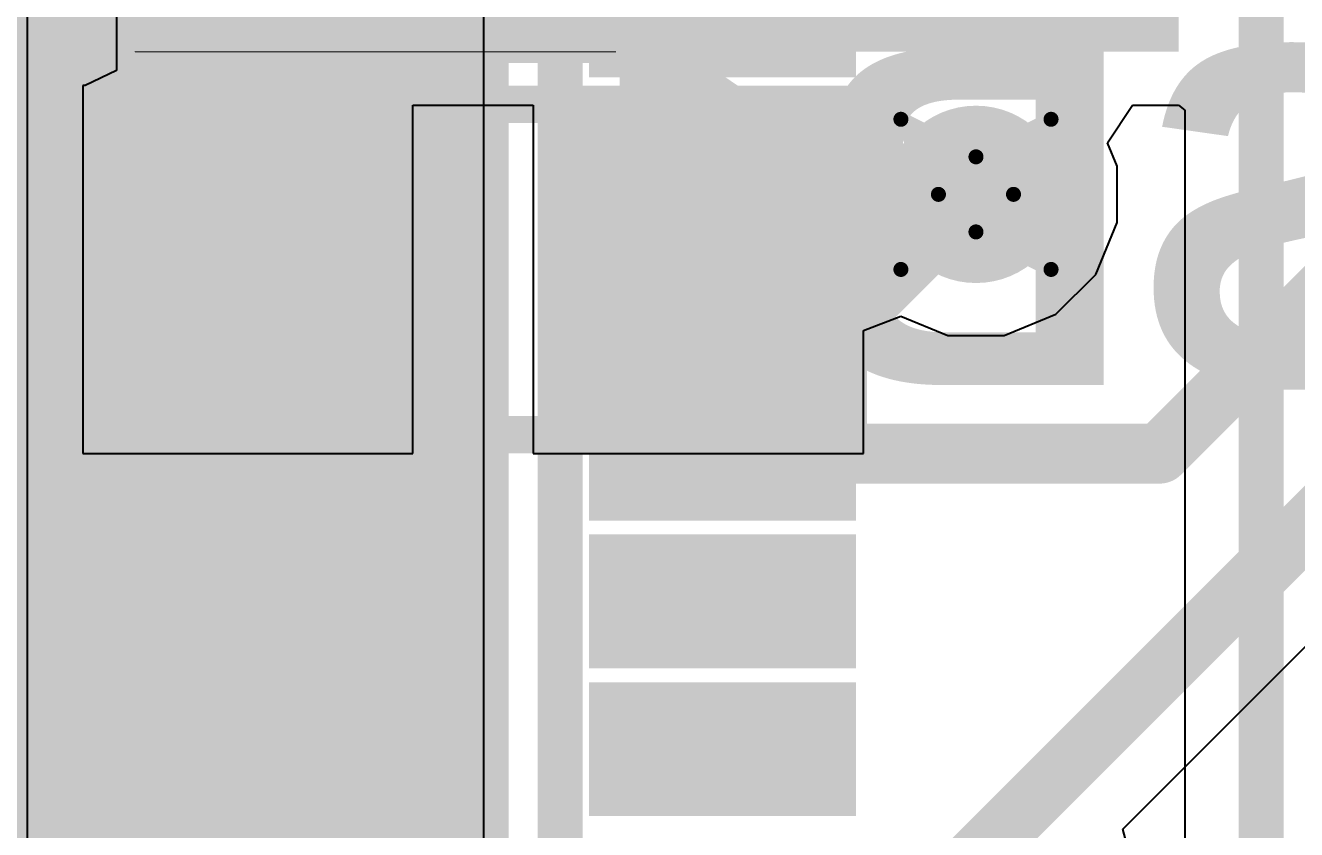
# Model space of a CAD drawing. Header units: inches. Extents: x -8 to 384, y -12 to 64.
# Drawn here: x 10.423 to 14.725, y 6.03 to 8.75 of the extents above; entities that cross this region are included whole.
import ezdxf

# ---------------------------------------------------------------- set-up
doc = ezdxf.new("R2010")
doc.units = ezdxf.units.IN
for name, color, linetype in [('Board_outline', 216, 'Continuous'), ('Bottom Layer', 5, 'Continuous'), ('Bottom Overlay', 54, 'Continuous'), ('Bottom Paste', 16, 'Continuous'), ('Bottom Solder', 6, 'Continuous'), ('Drill Drawing', 1, 'Continuous'), ('Top Layer', 1, 'Continuous'), ('Top Paste', 8, 'Continuous'), ('Top Solder', 216, 'Continuous'), ('Via Holes', 16, 'Continuous')]:
    doc.layers.add(name, color=color, linetype=linetype)
doc.styles.add('Arial_Bold', font='', dxfattribs={"height": 0.2})
doc.styles.get('Arial_Bold').set_extended_font_data('Arial', bold=True)

# ---------------------------------------------------------------- blocks, each defined once
blk = doc.blocks.new('QFN64_45')
at = {"layer": 'Top Layer'}
for points in [[(3.575, -3.575), (-3.575, -3.575), (-3.575, 3.575), (3.575, 3.575)], [(4.05, 0.875), (4.75, 0.875), (4.75, 0.625), (4.05, 0.625)], [(4.05, 0.375), (4.75, 0.375), (4.75, 0.125), (4.05, 0.125)], [(4.05, -0.125), (4.75, -0.125), (4.75, -0.375), (4.05, -0.375)], [(4.05, -0.625), (4.75, -0.625), (4.75, -0.875), (4.05, -0.875)], [(4.05, -1.125), (4.75, -1.125), (4.75, -1.375), (4.05, -1.375)], [(4.05, -1.625), (4.75, -1.625), (4.75, -1.875), (4.05, -1.875)]]:
    blk.add_hatch(color=1, dxfattribs=at).paths.add_polyline_path(points)
at = {"layer": 'Top Paste'}
for points in [[(3.575, -3.575), (-3.575, -3.575), (-3.575, 3.575), (3.575, 3.575)], [(4.05, 0.875), (4.75, 0.875), (4.75, 0.625), (4.05, 0.625)], [(4.05, 0.375), (4.75, 0.375), (4.75, 0.125), (4.05, 0.125)], [(4.05, -0.125), (4.75, -0.125), (4.75, -0.375), (4.05, -0.375)], [(4.05, -0.625), (4.75, -0.625), (4.75, -0.875), (4.05, -0.875)], [(4.05, -1.125), (4.75, -1.125), (4.75, -1.375), (4.05, -1.375)], [(4.05, -1.625), (4.75, -1.625), (4.75, -1.875), (4.05, -1.875)]]:
    blk.add_hatch(color=8, dxfattribs=at).paths.add_polyline_path(points)
at = {"layer": 'Top Solder'}
for points in [[(3.6766, -3.6766), (-3.6766, -3.6766), (-3.6766, 3.6766), (3.6766, 3.6766)], [(3.9484, 0.9766), (4.8516, 0.9766), (4.8516, 0.5234), (3.9484, 0.5234)], [(3.9484, 0.4766), (4.8516, 0.4766), (4.8516, 0.0234), (3.9484, 0.0234)], [(3.9484, -0.0234), (4.8516, -0.0234), (4.8516, -0.4766), (3.9484, -0.4766)], [(3.9484, -0.5234), (4.8516, -0.5234), (4.8516, -0.9766), (3.9484, -0.9766)], [(3.9484, -1.0234), (4.8516, -1.0234), (4.8516, -1.4766), (3.9484, -1.4766)], [(3.9484, -1.5234), (4.8516, -1.5234), (4.8516, -1.9766), (3.9484, -1.9766)]]:
    blk.add_hatch(color=216, dxfattribs=at).paths.add_polyline_path(points)
blk = doc.blocks.new('S______B______B_50')
at = {"layer": 'Bottom Layer'}
for points in [[(-0.381, 0.4445), (-0.381, -0.4445), (-1.143, -0.4445), (-1.143, 0.4445)], [(1.143, 0.4445), (1.143, -0.4445), (0.381, -0.4445), (0.381, 0.4445)]]:
    blk.add_hatch(color=5, dxfattribs=at).paths.add_polyline_path(points)
at = {"layer": 'Bottom Paste'}
for points in [[(-0.381, 0.4445), (-0.381, -0.4445), (-1.143, -0.4445), (-1.143, 0.4445)], [(1.143, 0.4445), (1.143, -0.4445), (0.381, -0.4445), (0.381, 0.4445)]]:
    blk.add_hatch(color=16, dxfattribs=at).paths.add_polyline_path(points)
at = {"layer": 'Bottom Solder'}
for points in [[(-0.2794, 0.5461), (-0.2794, -0.5461), (-1.2446, -0.5461), (-1.2446, 0.5461)], [(1.2446, 0.5461), (1.2446, -0.5461), (0.2794, -0.5461), (0.2794, 0.5461)]]:
    blk.add_hatch(color=6, dxfattribs=at).paths.add_polyline_path(points)
at = {"layer": 'Bottom Overlay'}
for points in [[(1.27, 0.5588, 0.127, 0.127, 0), (-1.27, 0.5588, 0.127, 0.127, 0)], [(-1.27, 0.5588, 0.127, 0.127, 0), (-1.27, -0.5588, 0.127, 0.127, 0)], [(1.27, 0.5588, 0.127, 0.127, 0), (1.27, -0.5588, 0.127, 0.127, 0)], [(1.27, -0.5588, 0.127, 0.127, 0), (-1.27, -0.5588, 0.127, 0.127, 0)]]:
    blk.add_lwpolyline(points, format="xyseb", dxfattribs=at)
for points in [[(-1.30175, 0.5588, 0.0635, 0.0635, 1), (-1.23825, 0.5588, 0.0635, 0.0635, 1)], [(-1.30175, 0.5588, 0.0635, 0.0635, 1), (-1.23825, 0.5588, 0.0635, 0.0635, 1)], [(1.23825, 0.5588, 0.0635, 0.0635, 1), (1.30175, 0.5588, 0.0635, 0.0635, 1)], [(1.23825, 0.5588, 0.0635, 0.0635, 1), (1.30175, 0.5588, 0.0635, 0.0635, 1)], [(-1.30175, -0.5588, 0.0635, 0.0635, 1), (-1.23825, -0.5588, 0.0635, 0.0635, 1)], [(-1.30175, -0.5588, 0.0635, 0.0635, 1), (-1.23825, -0.5588, 0.0635, 0.0635, 1)], [(1.23825, -0.5588, 0.0635, 0.0635, 1), (1.30175, -0.5588, 0.0635, 0.0635, 1)], [(1.23825, -0.5588, 0.0635, 0.0635, 1), (1.30175, -0.5588, 0.0635, 0.0635, 1)]]:
    blk.add_lwpolyline(points, format="xyseb", close=True, dxfattribs=at)
blk = doc.blocks.new('R__0402_B_61')
at = {"layer": 'Bottom Layer'}
for points in [[(-0.2413, 0.3175), (-0.2413, -0.3175), (-0.6985, -0.3175), (-0.6985, 0.3175)], [(0.6985, 0.3175), (0.6985, -0.3175), (0.2413, -0.3175), (0.2413, 0.3175)]]:
    blk.add_hatch(color=5, dxfattribs=at).paths.add_polyline_path(points)
at = {"layer": 'Bottom Paste'}
for points in [[(-0.2413, 0.3175), (-0.2413, -0.3175), (-0.6985, -0.3175), (-0.6985, 0.3175)], [(0.6985, 0.3175), (0.6985, -0.3175), (0.2413, -0.3175), (0.2413, 0.3175)]]:
    blk.add_hatch(color=16, dxfattribs=at).paths.add_polyline_path(points)
at = {"layer": 'Bottom Solder'}
for points in [[(-0.1397, 0.4191), (-0.1397, -0.4191), (-0.8001, -0.4191), (-0.8001, 0.4191)], [(0.8001, 0.4191), (0.8001, -0.4191), (0.1397, -0.4191), (0.1397, 0.4191)]]:
    blk.add_hatch(color=6, dxfattribs=at).paths.add_polyline_path(points)
at = {"layer": 'Bottom Overlay'}
for points in [[(0.7874, 0.4064, 0.127, 0.127, 0), (-0.7874, 0.4064, 0.127, 0.127, 0)], [(-0.7874, 0.4064, 0.127, 0.127, 0), (-0.7874, -0.4064, 0.127, 0.127, 0)], [(0.8128, 0.4318, 0.00323, 0.00323, 0), (-0.8128, 0.4318, 0.00323, 0.00323, 0)], [(0.7874, 0.4064, 0.127, 0.127, 0), (0.7874, -0.4064, 0.127, 0.127, 0)], [(0.7874, -0.4064, 0.127, 0.127, 0), (-0.7874, -0.4064, 0.127, 0.127, 0)]]:
    blk.add_lwpolyline(points, format="xyseb", dxfattribs=at)
for points in [[(-0.8191, 0.4064, 0.0635, 0.0635, 1), (-0.7556, 0.4064, 0.0635, 0.0635, 1)], [(-0.8191, 0.4064, 0.0635, 0.0635, 1), (-0.7556, 0.4064, 0.0635, 0.0635, 1)], [(-0.8136, 0.4318, 0.00161, 0.00161, 1), (-0.812, 0.4318, 0.00161, 0.00161, 1)], [(0.7556, 0.4064, 0.0635, 0.0635, 1), (0.8191, 0.4064, 0.0635, 0.0635, 1)], [(0.7556, 0.4064, 0.0635, 0.0635, 1), (0.8191, 0.4064, 0.0635, 0.0635, 1)], [(0.812, 0.4318, 0.00161, 0.00161, 1), (0.8136, 0.4318, 0.00161, 0.00161, 1)], [(-0.8191, -0.4064, 0.0635, 0.0635, 1), (-0.7556, -0.4064, 0.0635, 0.0635, 1)], [(-0.8191, -0.4064, 0.0635, 0.0635, 1), (-0.7556, -0.4064, 0.0635, 0.0635, 1)], [(0.7556, -0.4064, 0.0635, 0.0635, 1), (0.8191, -0.4064, 0.0635, 0.0635, 1)], [(0.7556, -0.4064, 0.0635, 0.0635, 1), (0.8191, -0.4064, 0.0635, 0.0635, 1)]]:
    blk.add_lwpolyline(points, format="xyseb", close=True, dxfattribs=at)

msp = doc.modelspace()

# ---------------------------------------------------------------- hatches: boundary and pattern name
at = {"layer": 'Bottom Layer'}
msp.add_hatch(color=5, dxfattribs=at).paths.add_polyline_path([(11.7348, 8.6614), (14.3256, 8.6614), (14.3256, 10.9474), (11.7348, 10.9474)])
h = msp.add_hatch(color=5, dxfattribs=at)
edge = h.paths.add_edge_path()
edge.add_arc((13.6398, 8.1788), 0.3, 0, 360)
at = {"layer": 'Top Layer'}
h = msp.add_hatch(color=1, dxfattribs=at)
edge = h.paths.add_edge_path()
edge.add_arc((13.6398, 8.1788), 0.3, 0, 360)
at = {"layer": 'Via Holes'}
h = msp.add_hatch(color=7, dxfattribs=at)
edge = h.paths.add_edge_path()
edge.add_arc((13.6398, 8.1788), 0.15, 0, 360)

# ---------------------------------------------------------------- linework, layer by layer
at = {"layer": 'Board_outline'}
msp.add_lwpolyline([(37.5368, 13.3604, 0.254, 0.254, 1), (-7.4632, 13.3604, 0.254, 0.254, 1)], format="xyseb", close=True, dxfattribs=at)
at = {"layer": 'Bottom Layer'}
for p, q in [((10.4299, 4.0215), (10.4299, 11.7015)), ((10.7315, 9.5885), (10.7315, 8.5979)), ((10.7315, 8.5979), (10.6255, 8.5471)), ((10.6255, 8.5471), (10.6172, 8.5471)), ((10.6172, 8.5471), (10.6172, 7.3025)), ((11.7348, 7.3025), (11.7348, 8.4801)), ((11.7348, 8.4801), (12.1412, 8.4801)), ((12.1412, 8.4801), (12.1412, 7.3025)), ((14.0848, 8.3531), (14.1696, 8.4801)), ((14.1696, 8.4801), (14.3256, 8.4801)), ((14.3256, 8.4801), (14.346, 8.4634)), ((14.346, 8.4634), (14.346, 5.9524)), ((14.1176, 8.2738), (14.0848, 8.3531)), ((14.1176, 8.0838), (14.1176, 8.2738)), ((14.0449, 7.9081), (14.1176, 8.0838)), ((13.9105, 7.7737), (14.0449, 7.9081)), ((13.2588, 7.7182), (13.3858, 7.7668)), ((13.3858, 7.7668), (13.5448, 7.701)), ((13.7348, 7.701), (13.9105, 7.7737)), ((13.2588, 7.3025), (13.2588, 7.7182)), ((13.5448, 7.701), (13.7348, 7.701)), ((10.6172, 7.3025), (11.7348, 7.3025)), ((12.1412, 7.3025), (13.2588, 7.3025))]:
    msp.add_line(p, q, dxfattribs=at)
for points in [[(14.605, 8.5816, 0.1524, 0.1524, 0), (14.605, 11.0708, 0.1524, 0.1524, 0)], [(11.1379, 8.0168, 0.3048, 0.3048, 0), (11.1379, 9.0932, 0.3048, 0.3048, 0)], [(14.605, 5.2364, 0.1524, 0.1524, 0), (14.605, 8.5816, 0.1524, 0.1524, 0)], [(12.7, 7.9248, 0.2032, 0.2032, -0.198912), (13.3132, 8.1788, 0.2032, 0.2032, 0)], [(13.3132, 8.1788, 0.2032, 0.2032, 0), (13.6398, 8.1788, 0.2032, 0.2032, 0)], [(11.176, 7.9248, 0.3048, 0.3048, -0.198912), (11.1379, 8.0168, 0.3048, 0.3048, 0)]]:
    msp.add_lwpolyline(points, format="xyseb", dxfattribs=at)
for points in [[(14.5669, 8.5816, 0.0762, 0.0762, 1), (14.6431, 8.5816, 0.0762, 0.0762, 1)], [(14.5669, 8.5816, 0.0762, 0.0762, 1), (14.6431, 8.5816, 0.0762, 0.0762, 1)], [(13.2624, 8.1788, 0.1016, 0.1016, 1), (13.364, 8.1788, 0.1016, 0.1016, 1)], [(13.2624, 8.1788, 0.1016, 0.1016, 1), (13.364, 8.1788, 0.1016, 0.1016, 1)], [(13.589, 8.1788, 0.1016, 0.1016, 1), (13.6906, 8.1788, 0.1016, 0.1016, 1)], [(11.0617, 8.0168, 0.1524, 0.1524, 1), (11.2141, 8.0168, 0.1524, 0.1524, 1)], [(11.0617, 8.0168, 0.1524, 0.1524, 1), (11.2141, 8.0168, 0.1524, 0.1524, 1)], [(11.0998, 7.9248, 0.1524, 0.1524, 1), (11.2522, 7.9248, 0.1524, 0.1524, 1)], [(12.6492, 7.9248, 0.1016, 0.1016, 1), (12.7508, 7.9248, 0.1016, 0.1016, 1)]]:
    msp.add_lwpolyline(points, format="xyseb", close=True, dxfattribs=at)
at = {"layer": 'Drill Drawing'}
for points in [[(13.3858, 8.4328, 0.0508, 0.0508, 0), (13.6398, 8.3058, 0.0508, 0.0508, 0)], [(13.3858, 8.4328, 0.0508, 0.0508, 0), (13.5128, 8.1788, 0.0508, 0.0508, 0)], [(13.6398, 8.3058, 0.0508, 0.0508, 0), (13.8938, 8.4328, 0.0508, 0.0508, 0)], [(13.7668, 8.1788, 0.0508, 0.0508, 0), (13.8938, 8.4328, 0.0508, 0.0508, 0)], [(13.3858, 7.9248, 0.0508, 0.0508, 0), (13.5128, 8.1788, 0.0508, 0.0508, 0)], [(13.7668, 8.1788, 0.0508, 0.0508, 0), (13.8938, 7.9248, 0.0508, 0.0508, 0)], [(13.3858, 7.9248, 0.0508, 0.0508, 0), (13.6398, 8.0518, 0.0508, 0.0508, 0)], [(13.6398, 8.0518, 0.0508, 0.0508, 0), (13.8938, 7.9248, 0.0508, 0.0508, 0)]]:
    msp.add_lwpolyline(points, format="xyseb", dxfattribs=at)
for points in [[(13.3731, 8.4328, 0.0254, 0.0254, 1), (13.3985, 8.4328, 0.0254, 0.0254, 1)], [(13.3731, 8.4328, 0.0254, 0.0254, 1), (13.3985, 8.4328, 0.0254, 0.0254, 1)], [(13.8811, 8.4328, 0.0254, 0.0254, 1), (13.9065, 8.4328, 0.0254, 0.0254, 1)], [(13.8811, 8.4328, 0.0254, 0.0254, 1), (13.9065, 8.4328, 0.0254, 0.0254, 1)], [(13.6271, 8.3058, 0.0254, 0.0254, 1), (13.6525, 8.3058, 0.0254, 0.0254, 1)], [(13.6271, 8.3058, 0.0254, 0.0254, 1), (13.6525, 8.3058, 0.0254, 0.0254, 1)], [(13.5001, 8.1788, 0.0254, 0.0254, 1), (13.5255, 8.1788, 0.0254, 0.0254, 1)], [(13.5001, 8.1788, 0.0254, 0.0254, 1), (13.5255, 8.1788, 0.0254, 0.0254, 1)], [(13.7541, 8.1788, 0.0254, 0.0254, 1), (13.7795, 8.1788, 0.0254, 0.0254, 1)], [(13.7541, 8.1788, 0.0254, 0.0254, 1), (13.7795, 8.1788, 0.0254, 0.0254, 1)], [(13.6271, 8.0518, 0.0254, 0.0254, 1), (13.6525, 8.0518, 0.0254, 0.0254, 1)], [(13.6271, 8.0518, 0.0254, 0.0254, 1), (13.6525, 8.0518, 0.0254, 0.0254, 1)], [(13.3731, 7.9248, 0.0254, 0.0254, 1), (13.3985, 7.9248, 0.0254, 0.0254, 1)], [(13.3731, 7.9248, 0.0254, 0.0254, 1), (13.3985, 7.9248, 0.0254, 0.0254, 1)], [(13.8811, 7.9248, 0.0254, 0.0254, 1), (13.9065, 7.9248, 0.0254, 0.0254, 1)], [(13.8811, 7.9248, 0.0254, 0.0254, 1), (13.9065, 7.9248, 0.0254, 0.0254, 1)]]:
    msp.add_lwpolyline(points, format="xyseb", close=True, dxfattribs=at)
at = {"layer": 'Top Layer'}
for p, q in [((11.9736, 10.1752), (11.9736, 4.6082)), ((14.1366, 6.031), (15.9099, 7.8042)), ((14.1746, 5.8894), (14.1366, 6.031))]:
    msp.add_line(p, q, dxfattribs=at)
for points in [[(12.2326, 4.501, 0.1524, 0.1524, 0), (12.2326, 10.1752, 0.1524, 0.1524, 0)], [(14.2614, 7.3018, 0.2032, 0.2032, 0), (16.0274, 9.0678, 0.2032, 0.2032, 0)], [(13.2626, 7.8016, 0.2032, 0.2032, 0), (13.6398, 8.1788, 0.2032, 0.2032, 0)], [(13.5046, 5.8018, 0.2032, 0.2032, 0), (15.7343, 8.0315, 0.2032, 0.2032, 0)], [(12.817, 7.8018, 0.2032, 0.2032, 0), (12.8172, 7.8016, 0.2032, 0.2032, 0)], [(12.8172, 7.8016, 0.2032, 0.2032, 0), (13.2626, 7.8016, 0.2032, 0.2032, 0)], [(12.782, 7.3018, 0.2032, 0.2032, 0), (14.2614, 7.3018, 0.2032, 0.2032, 0)]]:
    msp.add_lwpolyline(points, format="xyseb", dxfattribs=at)
for points in [[(13.589, 8.1788, 0.1016, 0.1016, 1), (13.6906, 8.1788, 0.1016, 0.1016, 1)], [(12.7662, 7.8018, 0.1016, 0.1016, 1), (12.8678, 7.8018, 0.1016, 0.1016, 1)], [(12.7664, 7.8016, 0.1016, 0.1016, 1), (12.868, 7.8016, 0.1016, 0.1016, 1)], [(12.7664, 7.8016, 0.1016, 0.1016, 1), (12.868, 7.8016, 0.1016, 0.1016, 1)], [(13.2118, 7.8016, 0.1016, 0.1016, 1), (13.3134, 7.8016, 0.1016, 0.1016, 1)], [(13.2118, 7.8016, 0.1016, 0.1016, 1), (13.3134, 7.8016, 0.1016, 0.1016, 1)], [(12.7312, 7.3018, 0.1016, 0.1016, 1), (12.8328, 7.3018, 0.1016, 0.1016, 1)], [(14.2106, 7.3018, 0.1016, 0.1016, 1), (14.3122, 7.3018, 0.1016, 0.1016, 1)], [(14.2106, 7.3018, 0.1016, 0.1016, 1), (14.3122, 7.3018, 0.1016, 0.1016, 1)]]:
    msp.add_lwpolyline(points, format="xyseb", close=True, dxfattribs=at)

# ---------------------------------------------------------------- block references
msp.add_blockref('QFN64_45', (8.382, 8.0518))
at = {"rotation": 180}
for name, p in [('R__0402_B_61', (11.6078, 9.0932)), ('S______B______B_50', (11.938, 7.9248))]:
    msp.add_blockref(name, p, dxfattribs=at)

# ---------------------------------------------------------------- texts
at = {"layer": 'Bottom Overlay', "style": 'Arial_Bold', "text_generation_flag": 2}
msp.add_text('SB1', height=1.143, dxfattribs=at).set_placement((15.2433, 7.5338))

doc.saveas('drawing.dxf')
